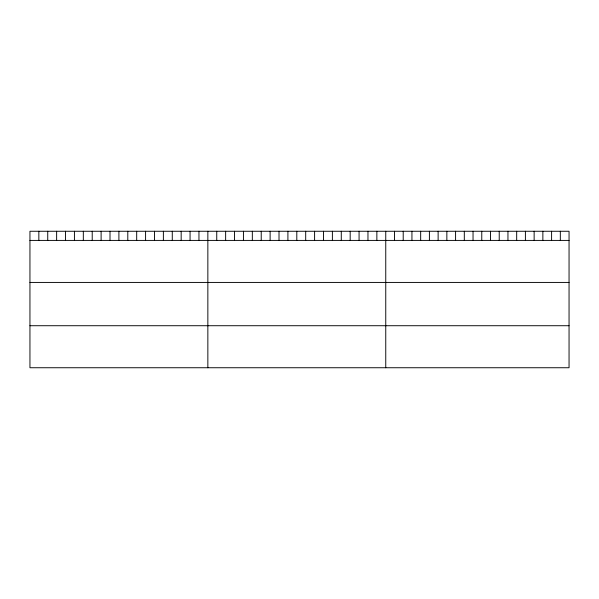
<?xml version="1.0" encoding="UTF-8"?>
<svg xmlns="http://www.w3.org/2000/svg" width="599" height="599" viewBox="0 0 599 599"><rect width="100%" height="100%" fill="white"/><g stroke="black" fill="none" stroke-linecap="round" stroke-linejoin="round"><path stroke-width="0.9" d="M569.05 240.409L569.05 367.741L29.95 367.741L29.95 231.259L569.05 231.259L569.05 240.409L29.95 240.409M29.95 282.428L569.05 282.428M29.95 325.721L569.05 325.721M560.32 231.259L560.32 240.409M551.597 231.259L551.597 240.409M542.866 231.259L542.866 240.409M534.136 231.259L534.136 240.409M525.405 231.259L525.405 240.409M516.682 231.259L516.682 240.409M507.952 231.259L507.952 240.409M499.222 231.259L499.222 240.409M490.499 231.259L490.499 240.409M481.768 231.259L481.768 240.409M473.038 231.259L473.038 240.409M464.307 231.259L464.307 240.409M455.584 231.259L455.584 240.409M446.854 231.259L446.854 240.409M438.124 231.259L438.124 240.409M429.401 231.259L429.401 240.409M420.67 231.259L420.67 240.409M411.94 231.259L411.94 240.409M403.209 231.259L403.209 240.409M394.486 231.259L394.486 240.409M385.756 231.259L385.756 367.741M376.861 231.259L376.861 240.409M367.966 231.259L367.966 240.409M359.071 231.259L359.071 240.409M350.175 231.259L350.175 240.409M341.28 231.259L341.28 240.409M332.385 231.259L332.385 240.409M323.49 231.259L323.49 240.409M314.595 231.259L314.595 240.409M305.7 231.259L305.7 240.409M296.805 231.259L296.805 240.409M287.909 231.259L287.909 240.409M279.014 231.259L279.014 240.409M270.119 231.259L270.119 240.409M261.224 231.259L261.224 240.409M252.329 231.259L252.329 240.409M243.434 231.259L243.434 240.409M234.538 231.259L234.538 240.409M225.643 231.259L225.643 240.409M216.748 231.259L216.748 240.409M207.853 231.259L207.853 367.741M198.958 231.259L198.958 240.409M190.063 231.259L190.063 240.409M181.168 231.259L181.168 240.409M172.272 231.259L172.272 240.409M163.377 231.259L163.377 240.409M154.482 231.259L154.482 240.409M145.587 231.259L145.587 240.409M136.692 231.259L136.692 240.409M127.797 231.259L127.797 240.409M118.902 231.259L118.902 240.409M110.006 231.259L110.006 240.409M101.111 231.259L101.111 240.409M92.216 231.259L92.216 240.409M83.321 231.259L83.321 240.409M74.426 231.259L74.426 240.409M65.531 231.259L65.531 240.409M56.635 231.259L56.635 240.409M47.74 231.259L47.74 240.409M38.845 231.259L38.845 240.409"/></g></svg>
